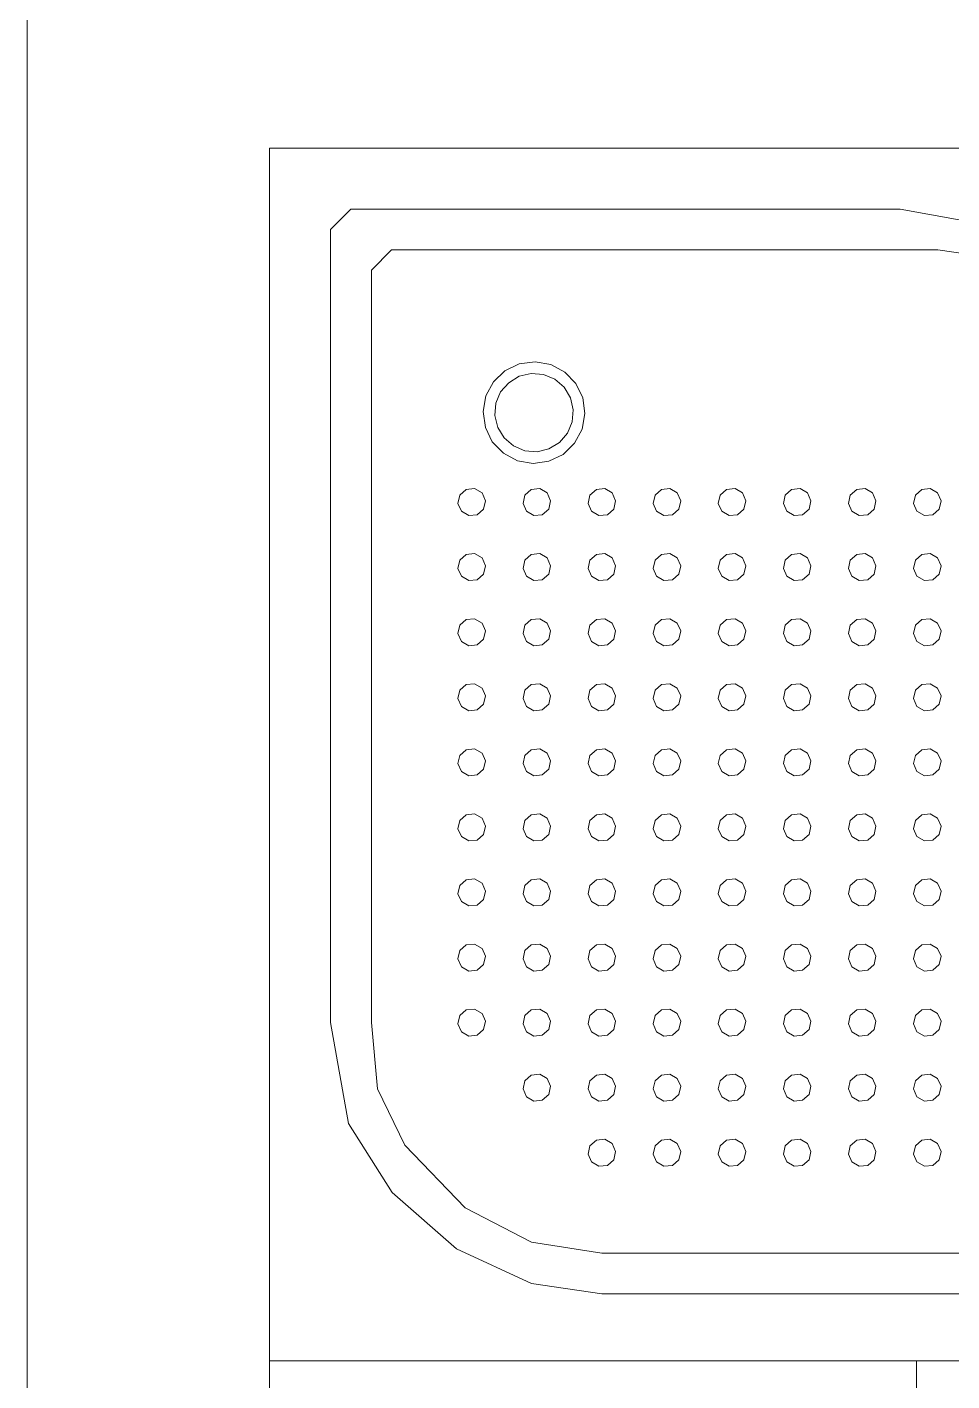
# Model space of a CAD drawing. Header units: millimetres. Extents: x -32 to 1412, y -324 to 2887.
# Drawn here: x 1030.391 to 1030.963, y 2057.147 to 2057.984 of the extents above; entities that cross this region are included whole.
import ezdxf

# ---------------------------------------------------------------- set-up
doc = ezdxf.new("R2010")
doc.units = ezdxf.units.MM
doc.header["$LTSCALE"] = 0.5
doc.layers.add('arquitetura', color=252, linetype='CONTINUOUS', lineweight=5)

msp = doc.modelspace()

# ---------------------------------------------------------------- linework, layer by layer
at = {"layer": 'arquitetura', "color": 252}
for p, q in [((1030.39123, 2058.05913), (1030.39123, 2056.05913)), ((1031.54123, 2057.90913), (1030.54123, 2057.90913)), ((1030.54123, 2057.90913), (1030.54123, 2056.20913)), ((1030.54123, 2057.15913), (1030.54123, 2057.90913)), ((1030.54123, 2057.90913), (1031.29123, 2057.90913)), ((1030.57895, 2057.85884), (1030.59153, 2057.87142)), ((1030.59153, 2057.87142), (1030.93106, 2057.87142)), ((1030.96984, 2057.86445), (1030.93106, 2057.87142)), ((1030.57895, 2057.3683), (1030.57895, 2057.85884)), ((1030.60411, 2057.83368), (1030.61668, 2057.84626)), ((1030.61668, 2057.84626), (1030.95437, 2057.84626)), ((1030.98533, 2057.8418), (1030.95437, 2057.84626)), ((1030.60411, 2057.3683), (1030.60411, 2057.83368)), ((1030.67962, 2057.76462), (1030.68672, 2057.77145)), ((1030.68672, 2057.77145), (1030.69558, 2057.77575)), ((1030.69552, 2057.7681), (1030.70291, 2057.76984)), ((1030.69558, 2057.77575), (1030.70533, 2057.77711)), ((1030.70291, 2057.76984), (1030.71048, 2057.76922)), ((1030.70533, 2057.77711), (1030.71503, 2057.77538)), ((1030.71503, 2057.77538), (1030.72371, 2057.77074)), ((1030.72371, 2057.77074), (1030.73054, 2057.76365)), ((1030.67499, 2057.75593), (1030.67962, 2057.76462)), ((1030.68408, 2057.7584), (1030.68903, 2057.76415)), ((1030.68903, 2057.76415), (1030.69552, 2057.7681)), ((1030.71048, 2057.76922), (1030.71749, 2057.76629)), ((1030.71749, 2057.76629), (1030.72325, 2057.76133)), ((1030.72325, 2057.76133), (1030.72719, 2057.75484)), ((1030.73054, 2057.76365), (1030.73485, 2057.75479)), ((1030.67326, 2057.74624), (1030.67499, 2057.75593)), ((1030.68115, 2057.75139), (1030.68408, 2057.7584)), ((1030.72719, 2057.75484), (1030.72894, 2057.74745)), ((1030.73485, 2057.75479), (1030.7362, 2057.74503)), ((1030.67461, 2057.73648), (1030.67326, 2057.74624)), ((1030.68052, 2057.74382), (1030.68115, 2057.75139)), ((1030.72894, 2057.74745), (1030.72831, 2057.73988)), ((1030.7362, 2057.74503), (1030.73447, 2057.73534)), ((1030.67892, 2057.72763), (1030.67461, 2057.73648)), ((1030.68227, 2057.73643), (1030.68052, 2057.74382)), ((1030.68621, 2057.72994), (1030.68227, 2057.73643)), ((1030.72831, 2057.73988), (1030.72538, 2057.73288)), ((1030.69197, 2057.72498), (1030.68621, 2057.72994)), ((1030.72538, 2057.73288), (1030.72043, 2057.72712)), ((1030.73447, 2057.73534), (1030.72984, 2057.72665)), ((1030.68575, 2057.72053), (1030.67892, 2057.72763)), ((1030.69443, 2057.71589), (1030.68575, 2057.72053)), ((1030.69898, 2057.72205), (1030.69197, 2057.72498)), ((1030.70655, 2057.72143), (1030.69898, 2057.72205)), ((1030.71394, 2057.72318), (1030.70655, 2057.72143)), ((1030.72274, 2057.71982), (1030.71388, 2057.71552)), ((1030.72043, 2057.72712), (1030.71394, 2057.72318)), ((1030.72984, 2057.72665), (1030.72274, 2057.71982)), ((1030.70413, 2057.71417), (1030.69443, 2057.71589)), ((1030.71388, 2057.71552), (1030.70413, 2057.71417)), ((1030.65766, 2057.68947), (1030.6588, 2057.69462)), ((1030.6588, 2057.69462), (1030.66274, 2057.69812)), ((1030.66274, 2057.69812), (1030.668, 2057.69863)), ((1030.668, 2057.69863), (1030.67254, 2057.69596)), ((1030.67254, 2057.69596), (1030.67465, 2057.69112)), ((1030.69791, 2057.68947), (1030.69905, 2057.69462)), ((1030.69905, 2057.69462), (1030.70299, 2057.69812)), ((1030.70299, 2057.69812), (1030.70824, 2057.69863)), ((1030.70824, 2057.69863), (1030.71279, 2057.69596)), ((1030.71279, 2057.69596), (1030.7149, 2057.69112)), ((1030.73816, 2057.68947), (1030.7393, 2057.69462)), ((1030.7393, 2057.69462), (1030.74324, 2057.69812)), ((1030.74324, 2057.69812), (1030.74849, 2057.69863)), ((1030.74849, 2057.69863), (1030.75304, 2057.69596)), ((1030.75304, 2057.69596), (1030.75515, 2057.69112)), ((1030.77841, 2057.68947), (1030.77955, 2057.69462)), ((1030.77955, 2057.69462), (1030.78349, 2057.69812)), ((1030.78349, 2057.69812), (1030.78874, 2057.69863)), ((1030.78874, 2057.69863), (1030.79329, 2057.69596)), ((1030.79329, 2057.69596), (1030.7954, 2057.69112)), ((1030.81866, 2057.68947), (1030.81979, 2057.69462)), ((1030.81979, 2057.69462), (1030.82374, 2057.69812)), ((1030.82374, 2057.69812), (1030.82899, 2057.69863)), ((1030.82899, 2057.69863), (1030.83354, 2057.69596)), ((1030.83354, 2057.69596), (1030.83565, 2057.69112)), ((1030.85891, 2057.68947), (1030.86004, 2057.69462)), ((1030.86004, 2057.69462), (1030.86399, 2057.69812)), ((1030.86399, 2057.69812), (1030.86924, 2057.69863)), ((1030.86924, 2057.69863), (1030.87379, 2057.69596)), ((1030.87379, 2057.69596), (1030.8759, 2057.69112)), ((1030.89916, 2057.68947), (1030.90029, 2057.69462)), ((1030.90029, 2057.69462), (1030.90424, 2057.69812)), ((1030.90424, 2057.69812), (1030.90949, 2057.69863)), ((1030.90949, 2057.69863), (1030.91404, 2057.69596)), ((1030.91404, 2057.69596), (1030.91615, 2057.69112)), ((1030.93941, 2057.68947), (1030.94054, 2057.69462)), ((1030.94054, 2057.69462), (1030.94449, 2057.69812)), ((1030.94449, 2057.69812), (1030.94974, 2057.69863)), ((1030.94974, 2057.69863), (1030.95429, 2057.69596)), ((1030.95429, 2057.69596), (1030.9564, 2057.69112)), ((1030.65977, 2057.68463), (1030.65766, 2057.68947)), ((1030.67352, 2057.68597), (1030.66957, 2057.68247)), ((1030.67465, 2057.69112), (1030.67352, 2057.68597)), ((1030.70002, 2057.68463), (1030.69791, 2057.68947)), ((1030.71377, 2057.68597), (1030.70982, 2057.68247)), ((1030.7149, 2057.69112), (1030.71377, 2057.68597)), ((1030.74027, 2057.68463), (1030.73816, 2057.68947)), ((1030.75402, 2057.68597), (1030.75007, 2057.68247)), ((1030.75515, 2057.69112), (1030.75402, 2057.68597)), ((1030.78052, 2057.68463), (1030.77841, 2057.68947)), ((1030.79427, 2057.68597), (1030.79032, 2057.68247)), ((1030.7954, 2057.69112), (1030.79427, 2057.68597)), ((1030.82077, 2057.68463), (1030.81866, 2057.68947)), ((1030.83452, 2057.68597), (1030.83057, 2057.68247)), ((1030.83565, 2057.69112), (1030.83452, 2057.68597)), ((1030.86102, 2057.68463), (1030.85891, 2057.68947)), ((1030.87476, 2057.68597), (1030.87082, 2057.68247)), ((1030.8759, 2057.69112), (1030.87476, 2057.68597)), ((1030.90127, 2057.68463), (1030.89916, 2057.68947)), ((1030.91501, 2057.68597), (1030.91107, 2057.68247)), ((1030.91615, 2057.69112), (1030.91501, 2057.68597)), ((1030.94152, 2057.68463), (1030.93941, 2057.68947)), ((1030.95526, 2057.68597), (1030.95132, 2057.68247)), ((1030.9564, 2057.69112), (1030.95526, 2057.68597)), ((1030.66432, 2057.68196), (1030.65977, 2057.68463)), ((1030.66957, 2057.68247), (1030.66432, 2057.68196)), ((1030.70457, 2057.68196), (1030.70002, 2057.68463)), ((1030.70982, 2057.68247), (1030.70457, 2057.68196)), ((1030.74482, 2057.68196), (1030.74027, 2057.68463)), ((1030.75007, 2057.68247), (1030.74482, 2057.68196)), ((1030.78507, 2057.68196), (1030.78052, 2057.68463)), ((1030.79032, 2057.68247), (1030.78507, 2057.68196)), ((1030.82532, 2057.68196), (1030.82077, 2057.68463)), ((1030.83057, 2057.68247), (1030.82532, 2057.68196)), ((1030.86557, 2057.68196), (1030.86102, 2057.68463)), ((1030.87082, 2057.68247), (1030.86557, 2057.68196)), ((1030.90582, 2057.68196), (1030.90127, 2057.68463)), ((1030.91107, 2057.68247), (1030.90582, 2057.68196)), ((1030.94607, 2057.68196), (1030.94152, 2057.68463)), ((1030.95132, 2057.68247), (1030.94607, 2057.68196)), ((1030.65766, 2057.64922), (1030.6588, 2057.65437)), ((1030.6588, 2057.65437), (1030.66274, 2057.65787)), ((1030.66274, 2057.65787), (1030.668, 2057.65838)), ((1030.668, 2057.65838), (1030.67254, 2057.65571)), ((1030.67254, 2057.65571), (1030.67465, 2057.65087)), ((1030.69791, 2057.64922), (1030.69905, 2057.65437)), ((1030.69905, 2057.65437), (1030.70299, 2057.65787)), ((1030.70299, 2057.65787), (1030.70824, 2057.65838)), ((1030.70824, 2057.65838), (1030.71279, 2057.65571)), ((1030.71279, 2057.65571), (1030.7149, 2057.65087)), ((1030.73816, 2057.64922), (1030.7393, 2057.65437)), ((1030.7393, 2057.65437), (1030.74324, 2057.65787)), ((1030.74324, 2057.65787), (1030.74849, 2057.65838)), ((1030.74849, 2057.65838), (1030.75304, 2057.65571)), ((1030.75304, 2057.65571), (1030.75515, 2057.65087)), ((1030.77841, 2057.64922), (1030.77955, 2057.65437)), ((1030.77955, 2057.65437), (1030.78349, 2057.65787)), ((1030.78349, 2057.65787), (1030.78874, 2057.65838)), ((1030.78874, 2057.65838), (1030.79329, 2057.65571)), ((1030.79329, 2057.65571), (1030.7954, 2057.65087)), ((1030.81866, 2057.64922), (1030.81979, 2057.65437)), ((1030.81979, 2057.65437), (1030.82374, 2057.65787)), ((1030.82374, 2057.65787), (1030.82899, 2057.65838)), ((1030.82899, 2057.65838), (1030.83354, 2057.65571)), ((1030.83354, 2057.65571), (1030.83565, 2057.65087)), ((1030.85891, 2057.64922), (1030.86004, 2057.65437)), ((1030.86004, 2057.65437), (1030.86399, 2057.65787)), ((1030.86399, 2057.65787), (1030.86924, 2057.65838)), ((1030.86924, 2057.65838), (1030.87379, 2057.65571)), ((1030.87379, 2057.65571), (1030.8759, 2057.65087)), ((1030.89916, 2057.64922), (1030.90029, 2057.65437)), ((1030.90029, 2057.65437), (1030.90424, 2057.65787)), ((1030.90424, 2057.65787), (1030.90949, 2057.65838)), ((1030.90949, 2057.65838), (1030.91404, 2057.65571)), ((1030.91404, 2057.65571), (1030.91615, 2057.65087)), ((1030.93941, 2057.64922), (1030.94054, 2057.65437)), ((1030.94054, 2057.65437), (1030.94449, 2057.65787)), ((1030.94449, 2057.65787), (1030.94974, 2057.65838)), ((1030.94974, 2057.65838), (1030.95429, 2057.65571)), ((1030.95429, 2057.65571), (1030.9564, 2057.65087)), ((1030.65977, 2057.64438), (1030.65766, 2057.64922)), ((1030.66432, 2057.64171), (1030.65977, 2057.64438)), ((1030.67352, 2057.64572), (1030.66957, 2057.64222)), ((1030.67465, 2057.65087), (1030.67352, 2057.64572)), ((1030.70002, 2057.64438), (1030.69791, 2057.64922)), ((1030.70457, 2057.64171), (1030.70002, 2057.64438)), ((1030.71377, 2057.64572), (1030.70982, 2057.64222)), ((1030.7149, 2057.65087), (1030.71377, 2057.64572)), ((1030.74027, 2057.64438), (1030.73816, 2057.64922)), ((1030.74482, 2057.64171), (1030.74027, 2057.64438)), ((1030.75402, 2057.64572), (1030.75007, 2057.64222)), ((1030.75515, 2057.65087), (1030.75402, 2057.64572)), ((1030.78052, 2057.64438), (1030.77841, 2057.64922)), ((1030.78507, 2057.64171), (1030.78052, 2057.64438)), ((1030.79427, 2057.64572), (1030.79032, 2057.64222)), ((1030.7954, 2057.65087), (1030.79427, 2057.64572)), ((1030.82077, 2057.64438), (1030.81866, 2057.64922)), ((1030.82532, 2057.64171), (1030.82077, 2057.64438)), ((1030.83452, 2057.64572), (1030.83057, 2057.64222)), ((1030.83565, 2057.65087), (1030.83452, 2057.64572)), ((1030.86102, 2057.64438), (1030.85891, 2057.64922)), ((1030.86557, 2057.64171), (1030.86102, 2057.64438)), ((1030.87476, 2057.64572), (1030.87082, 2057.64222)), ((1030.8759, 2057.65087), (1030.87476, 2057.64572)), ((1030.90127, 2057.64438), (1030.89916, 2057.64922)), ((1030.90582, 2057.64171), (1030.90127, 2057.64438)), ((1030.91501, 2057.64572), (1030.91107, 2057.64222)), ((1030.91615, 2057.65087), (1030.91501, 2057.64572)), ((1030.94152, 2057.64438), (1030.93941, 2057.64922)), ((1030.94607, 2057.64171), (1030.94152, 2057.64438)), ((1030.95526, 2057.64572), (1030.95132, 2057.64222)), ((1030.9564, 2057.65087), (1030.95526, 2057.64572)), ((1030.66957, 2057.64222), (1030.66432, 2057.64171)), ((1030.70982, 2057.64222), (1030.70457, 2057.64171)), ((1030.75007, 2057.64222), (1030.74482, 2057.64171)), ((1030.79032, 2057.64222), (1030.78507, 2057.64171)), ((1030.83057, 2057.64222), (1030.82532, 2057.64171)), ((1030.87082, 2057.64222), (1030.86557, 2057.64171)), ((1030.91107, 2057.64222), (1030.90582, 2057.64171)), ((1030.95132, 2057.64222), (1030.94607, 2057.64171)), ((1030.65766, 2057.60897), (1030.6588, 2057.61412)), ((1030.6588, 2057.61412), (1030.66274, 2057.61762)), ((1030.66274, 2057.61762), (1030.668, 2057.61813)), ((1030.668, 2057.61813), (1030.67254, 2057.61546)), ((1030.67254, 2057.61546), (1030.67465, 2057.61062)), ((1030.67465, 2057.61062), (1030.67352, 2057.60547)), ((1030.69791, 2057.60897), (1030.69905, 2057.61412)), ((1030.69905, 2057.61412), (1030.70299, 2057.61762)), ((1030.70299, 2057.61762), (1030.70824, 2057.61813)), ((1030.70824, 2057.61813), (1030.71279, 2057.61546)), ((1030.71279, 2057.61546), (1030.7149, 2057.61062)), ((1030.7149, 2057.61062), (1030.71377, 2057.60547)), ((1030.73816, 2057.60897), (1030.7393, 2057.61412)), ((1030.7393, 2057.61412), (1030.74324, 2057.61762)), ((1030.74324, 2057.61762), (1030.74849, 2057.61813)), ((1030.74849, 2057.61813), (1030.75304, 2057.61546)), ((1030.75304, 2057.61546), (1030.75515, 2057.61062)), ((1030.75515, 2057.61062), (1030.75402, 2057.60547)), ((1030.77841, 2057.60897), (1030.77955, 2057.61412)), ((1030.77955, 2057.61412), (1030.78349, 2057.61762)), ((1030.78349, 2057.61762), (1030.78874, 2057.61813)), ((1030.78874, 2057.61813), (1030.79329, 2057.61546)), ((1030.79329, 2057.61546), (1030.7954, 2057.61062)), ((1030.7954, 2057.61062), (1030.79427, 2057.60547)), ((1030.81866, 2057.60897), (1030.81979, 2057.61412)), ((1030.81979, 2057.61412), (1030.82374, 2057.61762)), ((1030.82374, 2057.61762), (1030.82899, 2057.61813)), ((1030.82899, 2057.61813), (1030.83354, 2057.61546)), ((1030.83354, 2057.61546), (1030.83565, 2057.61062)), ((1030.83565, 2057.61062), (1030.83452, 2057.60547)), ((1030.85891, 2057.60897), (1030.86004, 2057.61412)), ((1030.86004, 2057.61412), (1030.86399, 2057.61762)), ((1030.86399, 2057.61762), (1030.86924, 2057.61813)), ((1030.86924, 2057.61813), (1030.87379, 2057.61546)), ((1030.87379, 2057.61546), (1030.8759, 2057.61062)), ((1030.8759, 2057.61062), (1030.87476, 2057.60547)), ((1030.89916, 2057.60897), (1030.90029, 2057.61412)), ((1030.90029, 2057.61412), (1030.90424, 2057.61762)), ((1030.90424, 2057.61762), (1030.90949, 2057.61813)), ((1030.90949, 2057.61813), (1030.91404, 2057.61546)), ((1030.91404, 2057.61546), (1030.91615, 2057.61062)), ((1030.91615, 2057.61062), (1030.91501, 2057.60547)), ((1030.93941, 2057.60897), (1030.94054, 2057.61412)), ((1030.94054, 2057.61412), (1030.94449, 2057.61762)), ((1030.94449, 2057.61762), (1030.94974, 2057.61813)), ((1030.94974, 2057.61813), (1030.95429, 2057.61546)), ((1030.95429, 2057.61546), (1030.9564, 2057.61062)), ((1030.9564, 2057.61062), (1030.95526, 2057.60547)), ((1030.65977, 2057.60413), (1030.65766, 2057.60897)), ((1030.66432, 2057.60146), (1030.65977, 2057.60413)), ((1030.67352, 2057.60547), (1030.66957, 2057.60197)), ((1030.70002, 2057.60413), (1030.69791, 2057.60897)), ((1030.70457, 2057.60146), (1030.70002, 2057.60413)), ((1030.71377, 2057.60547), (1030.70982, 2057.60197)), ((1030.74027, 2057.60413), (1030.73816, 2057.60897)), ((1030.74482, 2057.60146), (1030.74027, 2057.60413)), ((1030.75402, 2057.60547), (1030.75007, 2057.60197)), ((1030.78052, 2057.60413), (1030.77841, 2057.60897)), ((1030.78507, 2057.60146), (1030.78052, 2057.60413)), ((1030.79427, 2057.60547), (1030.79032, 2057.60197)), ((1030.82077, 2057.60413), (1030.81866, 2057.60897)), ((1030.82532, 2057.60146), (1030.82077, 2057.60413)), ((1030.83452, 2057.60547), (1030.83057, 2057.60197)), ((1030.86102, 2057.60413), (1030.85891, 2057.60897)), ((1030.86557, 2057.60146), (1030.86102, 2057.60413)), ((1030.87476, 2057.60547), (1030.87082, 2057.60197)), ((1030.90127, 2057.60413), (1030.89916, 2057.60897)), ((1030.90582, 2057.60146), (1030.90127, 2057.60413)), ((1030.91501, 2057.60547), (1030.91107, 2057.60197)), ((1030.94152, 2057.60413), (1030.93941, 2057.60897)), ((1030.94607, 2057.60146), (1030.94152, 2057.60413)), ((1030.95526, 2057.60547), (1030.95132, 2057.60197)), ((1030.66957, 2057.60197), (1030.66432, 2057.60146)), ((1030.70982, 2057.60197), (1030.70457, 2057.60146)), ((1030.75007, 2057.60197), (1030.74482, 2057.60146)), ((1030.79032, 2057.60197), (1030.78507, 2057.60146)), ((1030.83057, 2057.60197), (1030.82532, 2057.60146)), ((1030.87082, 2057.60197), (1030.86557, 2057.60146)), ((1030.91107, 2057.60197), (1030.90582, 2057.60146)), ((1030.95132, 2057.60197), (1030.94607, 2057.60146)), ((1030.6588, 2057.57387), (1030.66274, 2057.57737)), ((1030.66274, 2057.57737), (1030.668, 2057.57788)), ((1030.668, 2057.57788), (1030.67254, 2057.57521)), ((1030.69905, 2057.57387), (1030.70299, 2057.57737)), ((1030.70299, 2057.57737), (1030.70824, 2057.57788)), ((1030.70824, 2057.57788), (1030.71279, 2057.57521)), ((1030.7393, 2057.57387), (1030.74324, 2057.57737)), ((1030.74324, 2057.57737), (1030.74849, 2057.57788)), ((1030.74849, 2057.57788), (1030.75304, 2057.57521)), ((1030.77955, 2057.57387), (1030.78349, 2057.57737)), ((1030.78349, 2057.57737), (1030.78874, 2057.57788)), ((1030.78874, 2057.57788), (1030.79329, 2057.57521)), ((1030.81979, 2057.57387), (1030.82374, 2057.57737)), ((1030.82374, 2057.57737), (1030.82899, 2057.57788)), ((1030.82899, 2057.57788), (1030.83354, 2057.57521)), ((1030.86004, 2057.57387), (1030.86399, 2057.57737)), ((1030.86399, 2057.57737), (1030.86924, 2057.57788)), ((1030.86924, 2057.57788), (1030.87379, 2057.57521)), ((1030.90029, 2057.57387), (1030.90424, 2057.57737)), ((1030.90424, 2057.57737), (1030.90949, 2057.57788)), ((1030.90949, 2057.57788), (1030.91404, 2057.57521)), ((1030.94054, 2057.57387), (1030.94449, 2057.57737)), ((1030.94449, 2057.57737), (1030.94974, 2057.57788)), ((1030.94974, 2057.57788), (1030.95429, 2057.57521)), ((1030.54123, 2057.57643), (1030.54123, 2056.47643)), ((1030.54123, 2056.47643), (1030.54123, 2057.57643)), ((1030.65766, 2057.56872), (1030.6588, 2057.57387)), ((1030.65977, 2057.56388), (1030.65766, 2057.56872)), ((1030.67254, 2057.57521), (1030.67465, 2057.57037)), ((1030.67465, 2057.57037), (1030.67352, 2057.56522)), ((1030.69791, 2057.56872), (1030.69905, 2057.57387)), ((1030.70002, 2057.56388), (1030.69791, 2057.56872)), ((1030.71279, 2057.57521), (1030.7149, 2057.57037)), ((1030.7149, 2057.57037), (1030.71377, 2057.56522)), ((1030.73816, 2057.56872), (1030.7393, 2057.57387)), ((1030.74027, 2057.56388), (1030.73816, 2057.56872)), ((1030.75304, 2057.57521), (1030.75515, 2057.57037)), ((1030.75515, 2057.57037), (1030.75402, 2057.56522)), ((1030.77841, 2057.56872), (1030.77955, 2057.57387)), ((1030.78052, 2057.56388), (1030.77841, 2057.56872)), ((1030.79329, 2057.57521), (1030.7954, 2057.57037)), ((1030.7954, 2057.57037), (1030.79427, 2057.56522)), ((1030.81866, 2057.56872), (1030.81979, 2057.57387)), ((1030.82077, 2057.56388), (1030.81866, 2057.56872)), ((1030.83354, 2057.57521), (1030.83565, 2057.57037)), ((1030.83565, 2057.57037), (1030.83452, 2057.56522)), ((1030.85891, 2057.56872), (1030.86004, 2057.57387)), ((1030.86102, 2057.56388), (1030.85891, 2057.56872)), ((1030.87379, 2057.57521), (1030.8759, 2057.57037)), ((1030.8759, 2057.57037), (1030.87476, 2057.56522)), ((1030.89916, 2057.56872), (1030.90029, 2057.57387)), ((1030.90127, 2057.56388), (1030.89916, 2057.56872)), ((1030.91404, 2057.57521), (1030.91615, 2057.57037)), ((1030.91615, 2057.57037), (1030.91501, 2057.56522)), ((1030.93941, 2057.56872), (1030.94054, 2057.57387)), ((1030.94152, 2057.56388), (1030.93941, 2057.56872)), ((1030.95429, 2057.57521), (1030.9564, 2057.57037)), ((1030.9564, 2057.57037), (1030.95526, 2057.56522)), ((1030.66432, 2057.56121), (1030.65977, 2057.56388)), ((1030.66957, 2057.56172), (1030.66432, 2057.56121)), ((1030.67352, 2057.56522), (1030.66957, 2057.56172)), ((1030.70457, 2057.56121), (1030.70002, 2057.56388)), ((1030.70982, 2057.56172), (1030.70457, 2057.56121)), ((1030.71377, 2057.56522), (1030.70982, 2057.56172)), ((1030.74482, 2057.56121), (1030.74027, 2057.56388)), ((1030.75007, 2057.56172), (1030.74482, 2057.56121)), ((1030.75402, 2057.56522), (1030.75007, 2057.56172)), ((1030.78507, 2057.56121), (1030.78052, 2057.56388)), ((1030.79032, 2057.56172), (1030.78507, 2057.56121)), ((1030.79427, 2057.56522), (1030.79032, 2057.56172)), ((1030.82532, 2057.56121), (1030.82077, 2057.56388)), ((1030.83057, 2057.56172), (1030.82532, 2057.56121)), ((1030.83452, 2057.56522), (1030.83057, 2057.56172)), ((1030.86557, 2057.56121), (1030.86102, 2057.56388)), ((1030.87082, 2057.56172), (1030.86557, 2057.56121)), ((1030.87476, 2057.56522), (1030.87082, 2057.56172)), ((1030.90582, 2057.56121), (1030.90127, 2057.56388)), ((1030.91107, 2057.56172), (1030.90582, 2057.56121)), ((1030.91501, 2057.56522), (1030.91107, 2057.56172)), ((1030.94607, 2057.56121), (1030.94152, 2057.56388)), ((1030.95132, 2057.56172), (1030.94607, 2057.56121)), ((1030.95526, 2057.56522), (1030.95132, 2057.56172)), ((1030.6588, 2057.53362), (1030.66274, 2057.53712)), ((1030.66274, 2057.53712), (1030.668, 2057.53763)), ((1030.668, 2057.53763), (1030.67254, 2057.53496)), ((1030.69905, 2057.53362), (1030.70299, 2057.53712)), ((1030.70299, 2057.53712), (1030.70824, 2057.53763)), ((1030.70824, 2057.53763), (1030.71279, 2057.53496)), ((1030.7393, 2057.53362), (1030.74324, 2057.53712)), ((1030.74324, 2057.53712), (1030.74849, 2057.53763)), ((1030.74849, 2057.53763), (1030.75304, 2057.53496)), ((1030.77955, 2057.53362), (1030.78349, 2057.53712)), ((1030.78349, 2057.53712), (1030.78874, 2057.53763)), ((1030.78874, 2057.53763), (1030.79329, 2057.53496)), ((1030.81979, 2057.53362), (1030.82374, 2057.53712)), ((1030.82374, 2057.53712), (1030.82899, 2057.53763)), ((1030.82899, 2057.53763), (1030.83354, 2057.53496)), ((1030.86004, 2057.53362), (1030.86399, 2057.53712)), ((1030.86399, 2057.53712), (1030.86924, 2057.53763)), ((1030.86924, 2057.53763), (1030.87379, 2057.53496)), ((1030.90029, 2057.53362), (1030.90424, 2057.53712)), ((1030.90424, 2057.53712), (1030.90949, 2057.53763)), ((1030.90949, 2057.53763), (1030.91404, 2057.53496)), ((1030.94054, 2057.53362), (1030.94449, 2057.53712)), ((1030.94449, 2057.53712), (1030.94974, 2057.53763)), ((1030.94974, 2057.53763), (1030.95429, 2057.53496)), ((1030.65766, 2057.52847), (1030.6588, 2057.53362)), ((1030.65977, 2057.52363), (1030.65766, 2057.52847)), ((1030.67254, 2057.53496), (1030.67465, 2057.53012)), ((1030.67465, 2057.53012), (1030.67352, 2057.52497)), ((1030.69791, 2057.52847), (1030.69905, 2057.53362)), ((1030.70002, 2057.52363), (1030.69791, 2057.52847)), ((1030.71279, 2057.53496), (1030.7149, 2057.53012)), ((1030.7149, 2057.53012), (1030.71377, 2057.52497)), ((1030.73816, 2057.52847), (1030.7393, 2057.53362)), ((1030.74027, 2057.52363), (1030.73816, 2057.52847)), ((1030.75304, 2057.53496), (1030.75515, 2057.53012)), ((1030.75515, 2057.53012), (1030.75402, 2057.52497)), ((1030.77841, 2057.52847), (1030.77955, 2057.53362)), ((1030.78052, 2057.52363), (1030.77841, 2057.52847)), ((1030.79329, 2057.53496), (1030.7954, 2057.53012)), ((1030.7954, 2057.53012), (1030.79427, 2057.52497)), ((1030.81866, 2057.52847), (1030.81979, 2057.53362)), ((1030.82077, 2057.52363), (1030.81866, 2057.52847)), ((1030.83354, 2057.53496), (1030.83565, 2057.53012)), ((1030.83565, 2057.53012), (1030.83452, 2057.52497)), ((1030.85891, 2057.52847), (1030.86004, 2057.53362)), ((1030.86102, 2057.52363), (1030.85891, 2057.52847)), ((1030.87379, 2057.53496), (1030.8759, 2057.53012)), ((1030.8759, 2057.53012), (1030.87476, 2057.52497)), ((1030.89916, 2057.52847), (1030.90029, 2057.53362)), ((1030.90127, 2057.52363), (1030.89916, 2057.52847)), ((1030.91404, 2057.53496), (1030.91615, 2057.53012)), ((1030.91615, 2057.53012), (1030.91501, 2057.52497)), ((1030.93941, 2057.52847), (1030.94054, 2057.53362)), ((1030.94152, 2057.52363), (1030.93941, 2057.52847)), ((1030.95429, 2057.53496), (1030.9564, 2057.53012)), ((1030.9564, 2057.53012), (1030.95526, 2057.52497)), ((1030.66432, 2057.52096), (1030.65977, 2057.52363)), ((1030.66957, 2057.52147), (1030.66432, 2057.52096)), ((1030.67352, 2057.52497), (1030.66957, 2057.52147)), ((1030.70457, 2057.52096), (1030.70002, 2057.52363)), ((1030.70982, 2057.52147), (1030.70457, 2057.52096)), ((1030.71377, 2057.52497), (1030.70982, 2057.52147)), ((1030.74482, 2057.52096), (1030.74027, 2057.52363)), ((1030.75007, 2057.52147), (1030.74482, 2057.52096)), ((1030.75402, 2057.52497), (1030.75007, 2057.52147)), ((1030.78507, 2057.52096), (1030.78052, 2057.52363)), ((1030.79032, 2057.52147), (1030.78507, 2057.52096)), ((1030.79427, 2057.52497), (1030.79032, 2057.52147)), ((1030.82532, 2057.52096), (1030.82077, 2057.52363)), ((1030.83057, 2057.52147), (1030.82532, 2057.52096)), ((1030.83452, 2057.52497), (1030.83057, 2057.52147)), ((1030.86557, 2057.52096), (1030.86102, 2057.52363)), ((1030.87082, 2057.52147), (1030.86557, 2057.52096)), ((1030.87476, 2057.52497), (1030.87082, 2057.52147)), ((1030.90582, 2057.52096), (1030.90127, 2057.52363)), ((1030.91107, 2057.52147), (1030.90582, 2057.52096)), ((1030.91501, 2057.52497), (1030.91107, 2057.52147)), ((1030.94607, 2057.52096), (1030.94152, 2057.52363)), ((1030.95132, 2057.52147), (1030.94607, 2057.52096)), ((1030.95526, 2057.52497), (1030.95132, 2057.52147)), ((1030.65766, 2057.48822), (1030.6588, 2057.49337)), ((1030.6588, 2057.49337), (1030.66274, 2057.49687)), ((1030.66274, 2057.49687), (1030.668, 2057.49738)), ((1030.668, 2057.49738), (1030.67254, 2057.49471)), ((1030.67254, 2057.49471), (1030.67465, 2057.48987)), ((1030.69791, 2057.48822), (1030.69905, 2057.49337)), ((1030.69905, 2057.49337), (1030.70299, 2057.49687)), ((1030.70299, 2057.49687), (1030.70824, 2057.49738)), ((1030.70824, 2057.49738), (1030.71279, 2057.49471)), ((1030.71279, 2057.49471), (1030.7149, 2057.48987)), ((1030.73816, 2057.48822), (1030.7393, 2057.49337)), ((1030.7393, 2057.49337), (1030.74324, 2057.49687)), ((1030.74324, 2057.49687), (1030.74849, 2057.49738)), ((1030.74849, 2057.49738), (1030.75304, 2057.49471)), ((1030.75304, 2057.49471), (1030.75515, 2057.48987)), ((1030.77841, 2057.48822), (1030.77955, 2057.49337)), ((1030.77955, 2057.49337), (1030.78349, 2057.49687)), ((1030.78349, 2057.49687), (1030.78874, 2057.49738)), ((1030.78874, 2057.49738), (1030.79329, 2057.49471)), ((1030.79329, 2057.49471), (1030.7954, 2057.48987)), ((1030.81866, 2057.48822), (1030.81979, 2057.49337)), ((1030.81979, 2057.49337), (1030.82374, 2057.49687)), ((1030.82374, 2057.49687), (1030.82899, 2057.49738)), ((1030.82899, 2057.49738), (1030.83354, 2057.49471)), ((1030.83354, 2057.49471), (1030.83565, 2057.48987)), ((1030.85891, 2057.48822), (1030.86004, 2057.49337)), ((1030.86004, 2057.49337), (1030.86399, 2057.49687)), ((1030.86399, 2057.49687), (1030.86924, 2057.49738)), ((1030.86924, 2057.49738), (1030.87379, 2057.49471)), ((1030.87379, 2057.49471), (1030.8759, 2057.48987)), ((1030.89916, 2057.48822), (1030.90029, 2057.49337)), ((1030.90029, 2057.49337), (1030.90424, 2057.49687)), ((1030.90424, 2057.49687), (1030.90949, 2057.49738)), ((1030.90949, 2057.49738), (1030.91404, 2057.49471)), ((1030.91404, 2057.49471), (1030.91615, 2057.48987)), ((1030.93941, 2057.48822), (1030.94054, 2057.49337)), ((1030.94054, 2057.49337), (1030.94449, 2057.49687)), ((1030.94449, 2057.49687), (1030.94974, 2057.49738)), ((1030.94974, 2057.49738), (1030.95429, 2057.49471)), ((1030.95429, 2057.49471), (1030.9564, 2057.48987)), ((1030.65977, 2057.48338), (1030.65766, 2057.48822)), ((1030.67465, 2057.48987), (1030.67352, 2057.48472)), ((1030.70002, 2057.48338), (1030.69791, 2057.48822)), ((1030.7149, 2057.48987), (1030.71377, 2057.48472)), ((1030.74027, 2057.48338), (1030.73816, 2057.48822)), ((1030.75515, 2057.48987), (1030.75402, 2057.48472)), ((1030.78052, 2057.48338), (1030.77841, 2057.48822)), ((1030.7954, 2057.48987), (1030.79427, 2057.48472)), ((1030.82077, 2057.48338), (1030.81866, 2057.48822)), ((1030.83565, 2057.48987), (1030.83452, 2057.48472)), ((1030.86102, 2057.48338), (1030.85891, 2057.48822)), ((1030.8759, 2057.48987), (1030.87476, 2057.48472)), ((1030.90127, 2057.48338), (1030.89916, 2057.48822)), ((1030.91615, 2057.48987), (1030.91501, 2057.48472)), ((1030.94152, 2057.48338), (1030.93941, 2057.48822)), ((1030.9564, 2057.48987), (1030.95526, 2057.48472)), ((1030.66432, 2057.48071), (1030.65977, 2057.48338)), ((1030.66957, 2057.48122), (1030.66432, 2057.48071)), ((1030.67352, 2057.48472), (1030.66957, 2057.48122)), ((1030.70457, 2057.48071), (1030.70002, 2057.48338)), ((1030.70982, 2057.48122), (1030.70457, 2057.48071)), ((1030.71377, 2057.48472), (1030.70982, 2057.48122)), ((1030.74482, 2057.48071), (1030.74027, 2057.48338)), ((1030.75007, 2057.48122), (1030.74482, 2057.48071)), ((1030.75402, 2057.48472), (1030.75007, 2057.48122)), ((1030.78507, 2057.48071), (1030.78052, 2057.48338)), ((1030.79032, 2057.48122), (1030.78507, 2057.48071)), ((1030.79427, 2057.48472), (1030.79032, 2057.48122)), ((1030.82532, 2057.48071), (1030.82077, 2057.48338)), ((1030.83057, 2057.48122), (1030.82532, 2057.48071)), ((1030.83452, 2057.48472), (1030.83057, 2057.48122)), ((1030.86557, 2057.48071), (1030.86102, 2057.48338)), ((1030.87082, 2057.48122), (1030.86557, 2057.48071)), ((1030.87476, 2057.48472), (1030.87082, 2057.48122)), ((1030.90582, 2057.48071), (1030.90127, 2057.48338)), ((1030.91107, 2057.48122), (1030.90582, 2057.48071)), ((1030.91501, 2057.48472), (1030.91107, 2057.48122)), ((1030.94607, 2057.48071), (1030.94152, 2057.48338)), ((1030.95132, 2057.48122), (1030.94607, 2057.48071)), ((1030.95526, 2057.48472), (1030.95132, 2057.48122)), ((1030.65766, 2057.44797), (1030.6588, 2057.45312)), ((1030.6588, 2057.45312), (1030.66274, 2057.45662)), ((1030.66274, 2057.45662), (1030.668, 2057.45713)), ((1030.668, 2057.45713), (1030.67254, 2057.45446)), ((1030.67254, 2057.45446), (1030.67465, 2057.44962)), ((1030.69791, 2057.44797), (1030.69905, 2057.45312)), ((1030.69905, 2057.45312), (1030.70299, 2057.45662)), ((1030.70299, 2057.45662), (1030.70824, 2057.45713)), ((1030.70824, 2057.45713), (1030.71279, 2057.45446)), ((1030.71279, 2057.45446), (1030.7149, 2057.44962)), ((1030.73816, 2057.44797), (1030.7393, 2057.45312)), ((1030.7393, 2057.45312), (1030.74324, 2057.45662)), ((1030.74324, 2057.45662), (1030.74849, 2057.45713)), ((1030.74849, 2057.45713), (1030.75304, 2057.45446)), ((1030.75304, 2057.45446), (1030.75515, 2057.44962)), ((1030.77841, 2057.44797), (1030.77955, 2057.45312)), ((1030.77955, 2057.45312), (1030.78349, 2057.45662)), ((1030.78349, 2057.45662), (1030.78874, 2057.45713)), ((1030.78874, 2057.45713), (1030.79329, 2057.45446)), ((1030.79329, 2057.45446), (1030.7954, 2057.44962)), ((1030.81866, 2057.44797), (1030.81979, 2057.45312)), ((1030.81979, 2057.45312), (1030.82374, 2057.45662)), ((1030.82374, 2057.45662), (1030.82899, 2057.45713)), ((1030.82899, 2057.45713), (1030.83354, 2057.45446)), ((1030.83354, 2057.45446), (1030.83565, 2057.44962)), ((1030.85891, 2057.44797), (1030.86004, 2057.45312)), ((1030.86004, 2057.45312), (1030.86399, 2057.45662)), ((1030.86399, 2057.45662), (1030.86924, 2057.45713)), ((1030.86924, 2057.45713), (1030.87379, 2057.45446)), ((1030.87379, 2057.45446), (1030.8759, 2057.44962)), ((1030.89916, 2057.44797), (1030.90029, 2057.45312)), ((1030.90029, 2057.45312), (1030.90424, 2057.45662)), ((1030.90424, 2057.45662), (1030.90949, 2057.45713)), ((1030.90949, 2057.45713), (1030.91404, 2057.45446)), ((1030.91404, 2057.45446), (1030.91615, 2057.44962)), ((1030.93941, 2057.44797), (1030.94054, 2057.45312)), ((1030.94054, 2057.45312), (1030.94449, 2057.45662)), ((1030.94449, 2057.45662), (1030.94974, 2057.45713)), ((1030.94974, 2057.45713), (1030.95429, 2057.45446)), ((1030.95429, 2057.45446), (1030.9564, 2057.44962)), ((1030.65977, 2057.44313), (1030.65766, 2057.44797)), ((1030.66432, 2057.44046), (1030.65977, 2057.44313)), ((1030.67352, 2057.44447), (1030.66957, 2057.44097)), ((1030.67465, 2057.44962), (1030.67352, 2057.44447)), ((1030.70002, 2057.44313), (1030.69791, 2057.44797)), ((1030.70457, 2057.44046), (1030.70002, 2057.44313)), ((1030.71377, 2057.44447), (1030.70982, 2057.44097)), ((1030.7149, 2057.44962), (1030.71377, 2057.44447)), ((1030.74027, 2057.44313), (1030.73816, 2057.44797)), ((1030.74482, 2057.44046), (1030.74027, 2057.44313)), ((1030.75402, 2057.44447), (1030.75007, 2057.44097)), ((1030.75515, 2057.44962), (1030.75402, 2057.44447)), ((1030.78052, 2057.44313), (1030.77841, 2057.44797)), ((1030.78507, 2057.44046), (1030.78052, 2057.44313)), ((1030.79427, 2057.44447), (1030.79032, 2057.44097)), ((1030.7954, 2057.44962), (1030.79427, 2057.44447)), ((1030.82077, 2057.44313), (1030.81866, 2057.44797)), ((1030.82532, 2057.44046), (1030.82077, 2057.44313)), ((1030.83452, 2057.44447), (1030.83057, 2057.44097)), ((1030.83565, 2057.44962), (1030.83452, 2057.44447)), ((1030.86102, 2057.44313), (1030.85891, 2057.44797)), ((1030.86557, 2057.44046), (1030.86102, 2057.44313)), ((1030.87476, 2057.44447), (1030.87082, 2057.44097)), ((1030.8759, 2057.44962), (1030.87476, 2057.44447)), ((1030.90127, 2057.44313), (1030.89916, 2057.44797)), ((1030.90582, 2057.44046), (1030.90127, 2057.44313)), ((1030.91501, 2057.44447), (1030.91107, 2057.44097)), ((1030.91615, 2057.44962), (1030.91501, 2057.44447)), ((1030.94152, 2057.44313), (1030.93941, 2057.44797)), ((1030.94607, 2057.44046), (1030.94152, 2057.44313)), ((1030.95526, 2057.44447), (1030.95132, 2057.44097)), ((1030.9564, 2057.44962), (1030.95526, 2057.44447)), ((1030.66957, 2057.44097), (1030.66432, 2057.44046)), ((1030.70982, 2057.44097), (1030.70457, 2057.44046)), ((1030.75007, 2057.44097), (1030.74482, 2057.44046)), ((1030.79032, 2057.44097), (1030.78507, 2057.44046)), ((1030.83057, 2057.44097), (1030.82532, 2057.44046)), ((1030.87082, 2057.44097), (1030.86557, 2057.44046)), ((1030.91107, 2057.44097), (1030.90582, 2057.44046)), ((1030.95132, 2057.44097), (1030.94607, 2057.44046)), ((1030.65766, 2057.40772), (1030.6588, 2057.41287)), ((1030.6588, 2057.41287), (1030.66274, 2057.41637)), ((1030.66274, 2057.41637), (1030.668, 2057.41688)), ((1030.668, 2057.41688), (1030.67254, 2057.41421)), ((1030.67254, 2057.41421), (1030.67465, 2057.40938)), ((1030.69791, 2057.40772), (1030.69905, 2057.41287)), ((1030.69905, 2057.41287), (1030.70299, 2057.41637)), ((1030.70299, 2057.41637), (1030.70824, 2057.41688)), ((1030.70824, 2057.41688), (1030.71279, 2057.41421)), ((1030.71279, 2057.41421), (1030.7149, 2057.40938)), ((1030.73816, 2057.40772), (1030.7393, 2057.41287)), ((1030.7393, 2057.41287), (1030.74324, 2057.41637)), ((1030.74324, 2057.41637), (1030.74849, 2057.41688)), ((1030.74849, 2057.41688), (1030.75304, 2057.41421)), ((1030.75304, 2057.41421), (1030.75515, 2057.40938)), ((1030.77841, 2057.40772), (1030.77955, 2057.41287)), ((1030.77955, 2057.41287), (1030.78349, 2057.41637)), ((1030.78349, 2057.41637), (1030.78874, 2057.41688)), ((1030.78874, 2057.41688), (1030.79329, 2057.41421)), ((1030.79329, 2057.41421), (1030.7954, 2057.40938)), ((1030.81866, 2057.40772), (1030.81979, 2057.41287)), ((1030.81979, 2057.41287), (1030.82374, 2057.41637)), ((1030.82374, 2057.41637), (1030.82899, 2057.41688)), ((1030.82899, 2057.41688), (1030.83354, 2057.41421)), ((1030.83354, 2057.41421), (1030.83565, 2057.40938)), ((1030.85891, 2057.40772), (1030.86004, 2057.41287)), ((1030.86004, 2057.41287), (1030.86399, 2057.41637)), ((1030.86399, 2057.41637), (1030.86924, 2057.41688)), ((1030.86924, 2057.41688), (1030.87379, 2057.41421)), ((1030.87379, 2057.41421), (1030.8759, 2057.40938)), ((1030.89916, 2057.40772), (1030.90029, 2057.41287)), ((1030.90029, 2057.41287), (1030.90424, 2057.41637)), ((1030.90424, 2057.41637), (1030.90949, 2057.41688)), ((1030.90949, 2057.41688), (1030.91404, 2057.41421)), ((1030.91404, 2057.41421), (1030.91615, 2057.40938)), ((1030.93941, 2057.40772), (1030.94054, 2057.41287)), ((1030.94054, 2057.41287), (1030.94449, 2057.41637)), ((1030.94449, 2057.41637), (1030.94974, 2057.41688)), ((1030.94974, 2057.41688), (1030.95429, 2057.41421)), ((1030.95429, 2057.41421), (1030.9564, 2057.40938)), ((1030.65977, 2057.40288), (1030.65766, 2057.40772)), ((1030.66432, 2057.40021), (1030.65977, 2057.40288)), ((1030.67352, 2057.40422), (1030.66957, 2057.40072)), ((1030.67465, 2057.40938), (1030.67352, 2057.40422)), ((1030.70002, 2057.40288), (1030.69791, 2057.40772)), ((1030.70457, 2057.40021), (1030.70002, 2057.40288)), ((1030.71377, 2057.40422), (1030.70982, 2057.40072)), ((1030.7149, 2057.40938), (1030.71377, 2057.40422)), ((1030.74027, 2057.40288), (1030.73816, 2057.40772)), ((1030.74482, 2057.40021), (1030.74027, 2057.40288)), ((1030.75402, 2057.40422), (1030.75007, 2057.40072)), ((1030.75515, 2057.40938), (1030.75402, 2057.40422)), ((1030.78052, 2057.40288), (1030.77841, 2057.40772)), ((1030.78507, 2057.40021), (1030.78052, 2057.40288)), ((1030.79427, 2057.40422), (1030.79032, 2057.40072)), ((1030.7954, 2057.40938), (1030.79427, 2057.40422)), ((1030.82077, 2057.40288), (1030.81866, 2057.40772)), ((1030.82532, 2057.40021), (1030.82077, 2057.40288)), ((1030.83452, 2057.40422), (1030.83057, 2057.40072)), ((1030.83565, 2057.40938), (1030.83452, 2057.40422)), ((1030.86102, 2057.40288), (1030.85891, 2057.40772)), ((1030.86557, 2057.40021), (1030.86102, 2057.40288)), ((1030.87476, 2057.40422), (1030.87082, 2057.40072)), ((1030.8759, 2057.40938), (1030.87476, 2057.40422)), ((1030.90127, 2057.40288), (1030.89916, 2057.40772)), ((1030.90582, 2057.40021), (1030.90127, 2057.40288)), ((1030.91501, 2057.40422), (1030.91107, 2057.40072)), ((1030.91615, 2057.40938), (1030.91501, 2057.40422)), ((1030.94152, 2057.40288), (1030.93941, 2057.40772)), ((1030.94607, 2057.40021), (1030.94152, 2057.40288)), ((1030.95526, 2057.40422), (1030.95132, 2057.40072)), ((1030.9564, 2057.40938), (1030.95526, 2057.40422)), ((1030.66957, 2057.40072), (1030.66432, 2057.40021)), ((1030.70982, 2057.40072), (1030.70457, 2057.40021)), ((1030.75007, 2057.40072), (1030.74482, 2057.40021)), ((1030.79032, 2057.40072), (1030.78507, 2057.40021)), ((1030.83057, 2057.40072), (1030.82532, 2057.40021)), ((1030.87082, 2057.40072), (1030.86557, 2057.40021)), ((1030.91107, 2057.40072), (1030.90582, 2057.40021)), ((1030.95132, 2057.40072), (1030.94607, 2057.40021)), ((1030.6588, 2057.37262), (1030.66274, 2057.37612)), ((1030.66274, 2057.37612), (1030.668, 2057.37663)), ((1030.668, 2057.37663), (1030.67254, 2057.37396)), ((1030.69905, 2057.37262), (1030.70299, 2057.37612)), ((1030.70299, 2057.37612), (1030.70824, 2057.37663)), ((1030.70824, 2057.37663), (1030.71279, 2057.37396)), ((1030.7393, 2057.37262), (1030.74324, 2057.37612)), ((1030.74324, 2057.37612), (1030.74849, 2057.37663)), ((1030.74849, 2057.37663), (1030.75304, 2057.37396)), ((1030.77955, 2057.37262), (1030.78349, 2057.37612)), ((1030.78349, 2057.37612), (1030.78874, 2057.37663)), ((1030.78874, 2057.37663), (1030.79329, 2057.37396)), ((1030.81979, 2057.37262), (1030.82374, 2057.37612)), ((1030.82374, 2057.37612), (1030.82899, 2057.37663)), ((1030.82899, 2057.37663), (1030.83354, 2057.37396)), ((1030.86004, 2057.37262), (1030.86399, 2057.37612)), ((1030.86399, 2057.37612), (1030.86924, 2057.37663)), ((1030.86924, 2057.37663), (1030.87379, 2057.37396)), ((1030.90029, 2057.37262), (1030.90424, 2057.37612)), ((1030.90424, 2057.37612), (1030.90949, 2057.37663)), ((1030.90949, 2057.37663), (1030.91404, 2057.37396)), ((1030.94054, 2057.37262), (1030.94449, 2057.37612)), ((1030.94449, 2057.37612), (1030.94974, 2057.37663)), ((1030.94974, 2057.37663), (1030.95429, 2057.37396)), ((1030.5899, 2057.30585), (1030.57895, 2057.3683)), ((1030.60795, 2057.32722), (1030.60411, 2057.3683)), ((1030.65766, 2057.36747), (1030.6588, 2057.37262)), ((1030.67254, 2057.37396), (1030.67465, 2057.36913)), ((1030.67465, 2057.36913), (1030.67352, 2057.36397)), ((1030.69791, 2057.36747), (1030.69905, 2057.37262)), ((1030.71279, 2057.37396), (1030.7149, 2057.36913)), ((1030.7149, 2057.36913), (1030.71377, 2057.36397)), ((1030.73816, 2057.36747), (1030.7393, 2057.37262)), ((1030.75304, 2057.37396), (1030.75515, 2057.36913)), ((1030.75515, 2057.36913), (1030.75402, 2057.36397)), ((1030.77841, 2057.36747), (1030.77955, 2057.37262)), ((1030.79329, 2057.37396), (1030.7954, 2057.36913)), ((1030.7954, 2057.36913), (1030.79427, 2057.36397)), ((1030.81866, 2057.36747), (1030.81979, 2057.37262)), ((1030.83354, 2057.37396), (1030.83565, 2057.36913)), ((1030.83565, 2057.36913), (1030.83452, 2057.36397)), ((1030.85891, 2057.36747), (1030.86004, 2057.37262)), ((1030.87379, 2057.37396), (1030.8759, 2057.36913)), ((1030.8759, 2057.36913), (1030.87476, 2057.36397)), ((1030.89916, 2057.36747), (1030.90029, 2057.37262)), ((1030.91404, 2057.37396), (1030.91615, 2057.36913)), ((1030.91615, 2057.36913), (1030.91501, 2057.36397)), ((1030.93941, 2057.36747), (1030.94054, 2057.37262)), ((1030.95429, 2057.37396), (1030.9564, 2057.36913)), ((1030.9564, 2057.36913), (1030.95526, 2057.36397)), ((1030.65977, 2057.36263), (1030.65766, 2057.36747)), ((1030.66432, 2057.35996), (1030.65977, 2057.36263)), ((1030.66957, 2057.36047), (1030.66432, 2057.35996)), ((1030.67352, 2057.36397), (1030.66957, 2057.36047)), ((1030.70002, 2057.36263), (1030.69791, 2057.36747)), ((1030.70457, 2057.35996), (1030.70002, 2057.36263)), ((1030.70982, 2057.36047), (1030.70457, 2057.35996)), ((1030.71377, 2057.36397), (1030.70982, 2057.36047)), ((1030.74027, 2057.36263), (1030.73816, 2057.36747)), ((1030.74482, 2057.35996), (1030.74027, 2057.36263)), ((1030.75007, 2057.36047), (1030.74482, 2057.35996)), ((1030.75402, 2057.36397), (1030.75007, 2057.36047)), ((1030.78052, 2057.36263), (1030.77841, 2057.36747)), ((1030.78507, 2057.35996), (1030.78052, 2057.36263)), ((1030.79032, 2057.36047), (1030.78507, 2057.35996)), ((1030.79427, 2057.36397), (1030.79032, 2057.36047)), ((1030.82077, 2057.36263), (1030.81866, 2057.36747)), ((1030.82532, 2057.35996), (1030.82077, 2057.36263)), ((1030.83057, 2057.36047), (1030.82532, 2057.35996)), ((1030.83452, 2057.36397), (1030.83057, 2057.36047)), ((1030.86102, 2057.36263), (1030.85891, 2057.36747)), ((1030.86557, 2057.35996), (1030.86102, 2057.36263)), ((1030.87082, 2057.36047), (1030.86557, 2057.35996)), ((1030.87476, 2057.36397), (1030.87082, 2057.36047)), ((1030.90127, 2057.36263), (1030.89916, 2057.36747)), ((1030.90582, 2057.35996), (1030.90127, 2057.36263)), ((1030.91107, 2057.36047), (1030.90582, 2057.35996)), ((1030.91501, 2057.36397), (1030.91107, 2057.36047)), ((1030.94152, 2057.36263), (1030.93941, 2057.36747)), ((1030.94607, 2057.35996), (1030.94152, 2057.36263)), ((1030.95132, 2057.36047), (1030.94607, 2057.35996)), ((1030.95526, 2057.36397), (1030.95132, 2057.36047)), ((1030.69905, 2057.33237), (1030.70299, 2057.33587)), ((1030.70299, 2057.33587), (1030.70824, 2057.33638)), ((1030.70824, 2057.33638), (1030.71279, 2057.33371)), ((1030.7393, 2057.33237), (1030.74324, 2057.33587)), ((1030.74324, 2057.33587), (1030.74849, 2057.33638)), ((1030.74849, 2057.33638), (1030.75304, 2057.33371)), ((1030.77955, 2057.33237), (1030.78349, 2057.33587)), ((1030.78349, 2057.33587), (1030.78874, 2057.33638)), ((1030.78874, 2057.33638), (1030.79329, 2057.33371)), ((1030.81979, 2057.33237), (1030.82374, 2057.33587)), ((1030.82374, 2057.33587), (1030.82899, 2057.33638)), ((1030.82899, 2057.33638), (1030.83354, 2057.33371)), ((1030.86004, 2057.33237), (1030.86399, 2057.33587)), ((1030.86399, 2057.33587), (1030.86924, 2057.33638)), ((1030.86924, 2057.33638), (1030.87379, 2057.33371)), ((1030.90029, 2057.33237), (1030.90424, 2057.33587)), ((1030.90424, 2057.33587), (1030.90949, 2057.33638)), ((1030.90949, 2057.33638), (1030.91404, 2057.33371)), ((1030.94054, 2057.33237), (1030.94449, 2057.33587)), ((1030.94449, 2057.33587), (1030.94974, 2057.33638)), ((1030.94974, 2057.33638), (1030.95429, 2057.33371)), ((1030.62473, 2057.29255), (1030.60795, 2057.32722)), ((1030.69791, 2057.32722), (1030.69905, 2057.33237)), ((1030.70002, 2057.32238), (1030.69791, 2057.32722)), ((1030.71279, 2057.33371), (1030.7149, 2057.32888)), ((1030.7149, 2057.32888), (1030.71377, 2057.32372)), ((1030.73816, 2057.32722), (1030.7393, 2057.33237)), ((1030.74027, 2057.32238), (1030.73816, 2057.32722)), ((1030.75304, 2057.33371), (1030.75515, 2057.32888)), ((1030.75515, 2057.32888), (1030.75402, 2057.32372)), ((1030.77841, 2057.32722), (1030.77955, 2057.33237)), ((1030.78052, 2057.32238), (1030.77841, 2057.32722)), ((1030.79329, 2057.33371), (1030.7954, 2057.32888)), ((1030.7954, 2057.32888), (1030.79427, 2057.32372)), ((1030.81866, 2057.32722), (1030.81979, 2057.33237)), ((1030.82077, 2057.32238), (1030.81866, 2057.32722)), ((1030.83354, 2057.33371), (1030.83565, 2057.32888)), ((1030.83565, 2057.32888), (1030.83452, 2057.32372)), ((1030.85891, 2057.32722), (1030.86004, 2057.33237)), ((1030.86102, 2057.32238), (1030.85891, 2057.32722)), ((1030.87379, 2057.33371), (1030.8759, 2057.32888)), ((1030.8759, 2057.32888), (1030.87476, 2057.32372)), ((1030.89916, 2057.32722), (1030.90029, 2057.33237)), ((1030.90127, 2057.32238), (1030.89916, 2057.32722)), ((1030.91404, 2057.33371), (1030.91615, 2057.32888)), ((1030.91615, 2057.32888), (1030.91501, 2057.32372)), ((1030.93941, 2057.32722), (1030.94054, 2057.33237)), ((1030.94152, 2057.32238), (1030.93941, 2057.32722)), ((1030.95429, 2057.33371), (1030.9564, 2057.32888)), ((1030.9564, 2057.32888), (1030.95526, 2057.32372)), ((1030.70457, 2057.31971), (1030.70002, 2057.32238)), ((1030.70982, 2057.32022), (1030.70457, 2057.31971)), ((1030.71377, 2057.32372), (1030.70982, 2057.32022)), ((1030.74482, 2057.31971), (1030.74027, 2057.32238)), ((1030.75007, 2057.32022), (1030.74482, 2057.31971)), ((1030.75402, 2057.32372), (1030.75007, 2057.32022)), ((1030.78507, 2057.31971), (1030.78052, 2057.32238)), ((1030.79032, 2057.32022), (1030.78507, 2057.31971)), ((1030.79427, 2057.32372), (1030.79032, 2057.32022)), ((1030.82532, 2057.31971), (1030.82077, 2057.32238)), ((1030.83057, 2057.32022), (1030.82532, 2057.31971)), ((1030.83452, 2057.32372), (1030.83057, 2057.32022)), ((1030.86557, 2057.31971), (1030.86102, 2057.32238)), ((1030.87082, 2057.32022), (1030.86557, 2057.31971)), ((1030.87476, 2057.32372), (1030.87082, 2057.32022)), ((1030.90582, 2057.31971), (1030.90127, 2057.32238)), ((1030.91107, 2057.32022), (1030.90582, 2057.31971)), ((1030.91501, 2057.32372), (1030.91107, 2057.32022)), ((1030.94607, 2057.31971), (1030.94152, 2057.32238)), ((1030.95132, 2057.32022), (1030.94607, 2057.31971)), ((1030.95526, 2057.32372), (1030.95132, 2057.32022)), ((1030.61692, 2057.2631), (1030.5899, 2057.30585)), ((1030.66212, 2057.25375), (1030.62473, 2057.29255)), ((1030.7393, 2057.29212), (1030.74324, 2057.29562)), ((1030.74324, 2057.29562), (1030.74849, 2057.29614)), ((1030.74849, 2057.29614), (1030.75304, 2057.29346)), ((1030.75304, 2057.29346), (1030.75515, 2057.28863)), ((1030.77955, 2057.29212), (1030.78349, 2057.29562)), ((1030.78349, 2057.29562), (1030.78874, 2057.29614)), ((1030.78874, 2057.29614), (1030.79329, 2057.29346)), ((1030.79329, 2057.29346), (1030.7954, 2057.28863)), ((1030.81979, 2057.29212), (1030.82374, 2057.29562)), ((1030.82374, 2057.29562), (1030.82899, 2057.29614)), ((1030.82899, 2057.29614), (1030.83354, 2057.29346)), ((1030.83354, 2057.29346), (1030.83565, 2057.28863)), ((1030.86004, 2057.29212), (1030.86399, 2057.29562)), ((1030.86399, 2057.29562), (1030.86924, 2057.29614)), ((1030.86924, 2057.29614), (1030.87379, 2057.29346)), ((1030.87379, 2057.29346), (1030.8759, 2057.28863)), ((1030.90029, 2057.29212), (1030.90424, 2057.29562)), ((1030.90424, 2057.29562), (1030.90949, 2057.29614)), ((1030.90949, 2057.29614), (1030.91404, 2057.29346)), ((1030.91404, 2057.29346), (1030.91615, 2057.28863)), ((1030.94054, 2057.29212), (1030.94449, 2057.29562)), ((1030.94449, 2057.29562), (1030.94974, 2057.29614)), ((1030.94974, 2057.29614), (1030.95429, 2057.29346)), ((1030.95429, 2057.29346), (1030.9564, 2057.28863)), ((1030.73816, 2057.28697), (1030.7393, 2057.29212)), ((1030.74027, 2057.28214), (1030.73816, 2057.28697)), ((1030.75515, 2057.28863), (1030.75402, 2057.28348)), ((1030.77841, 2057.28697), (1030.77955, 2057.29212)), ((1030.78052, 2057.28214), (1030.77841, 2057.28697)), ((1030.7954, 2057.28863), (1030.79427, 2057.28348)), ((1030.81866, 2057.28697), (1030.81979, 2057.29212)), ((1030.82077, 2057.28214), (1030.81866, 2057.28697)), ((1030.83565, 2057.28863), (1030.83452, 2057.28348)), ((1030.85891, 2057.28697), (1030.86004, 2057.29212)), ((1030.86102, 2057.28214), (1030.85891, 2057.28697)), ((1030.8759, 2057.28863), (1030.87476, 2057.28348)), ((1030.89916, 2057.28697), (1030.90029, 2057.29212)), ((1030.90127, 2057.28214), (1030.89916, 2057.28697)), ((1030.91615, 2057.28863), (1030.91501, 2057.28348)), ((1030.93941, 2057.28697), (1030.94054, 2057.29212)), ((1030.94152, 2057.28214), (1030.93941, 2057.28697)), ((1030.9564, 2057.28863), (1030.95526, 2057.28348)), ((1030.74482, 2057.27946), (1030.74027, 2057.28214)), ((1030.75007, 2057.27997), (1030.74482, 2057.27946)), ((1030.75402, 2057.28348), (1030.75007, 2057.27997)), ((1030.78507, 2057.27946), (1030.78052, 2057.28214)), ((1030.79032, 2057.27997), (1030.78507, 2057.27946)), ((1030.79427, 2057.28348), (1030.79032, 2057.27997)), ((1030.82532, 2057.27946), (1030.82077, 2057.28214)), ((1030.83057, 2057.27997), (1030.82532, 2057.27946)), ((1030.83452, 2057.28348), (1030.83057, 2057.27997)), ((1030.86557, 2057.27946), (1030.86102, 2057.28214)), ((1030.87082, 2057.27997), (1030.86557, 2057.27946)), ((1030.87476, 2057.28348), (1030.87082, 2057.27997)), ((1030.90582, 2057.27946), (1030.90127, 2057.28214)), ((1030.91107, 2057.27997), (1030.90582, 2057.27946)), ((1030.91501, 2057.28348), (1030.91107, 2057.27997)), ((1030.94607, 2057.27946), (1030.94152, 2057.28214)), ((1030.95132, 2057.27997), (1030.94607, 2057.27946)), ((1030.95526, 2057.28348), (1030.95132, 2057.27997)), ((1030.65687, 2057.22834), (1030.61692, 2057.2631)), ((1030.70323, 2057.23238), (1030.66212, 2057.25375)), ((1030.70323, 2057.20697), (1030.65687, 2057.22834)), ((1030.74666, 2057.22575), (1030.70323, 2057.23238)), ((1031.21204, 2057.22575), (1030.74666, 2057.22575)), ((1030.74666, 2057.20059), (1030.70323, 2057.20697)), ((1031.2372, 2057.20059), (1030.74666, 2057.20059)), ((1030.54123, 2057.15913), (1030.94123, 2057.15913)), ((1031.29123, 2057.15913), (1030.54123, 2057.15913)), ((1030.94123, 2057.00913), (1030.94123, 2057.15913))]:
    msp.add_line(p, q, dxfattribs=at)

doc.saveas('drawing.dxf')
